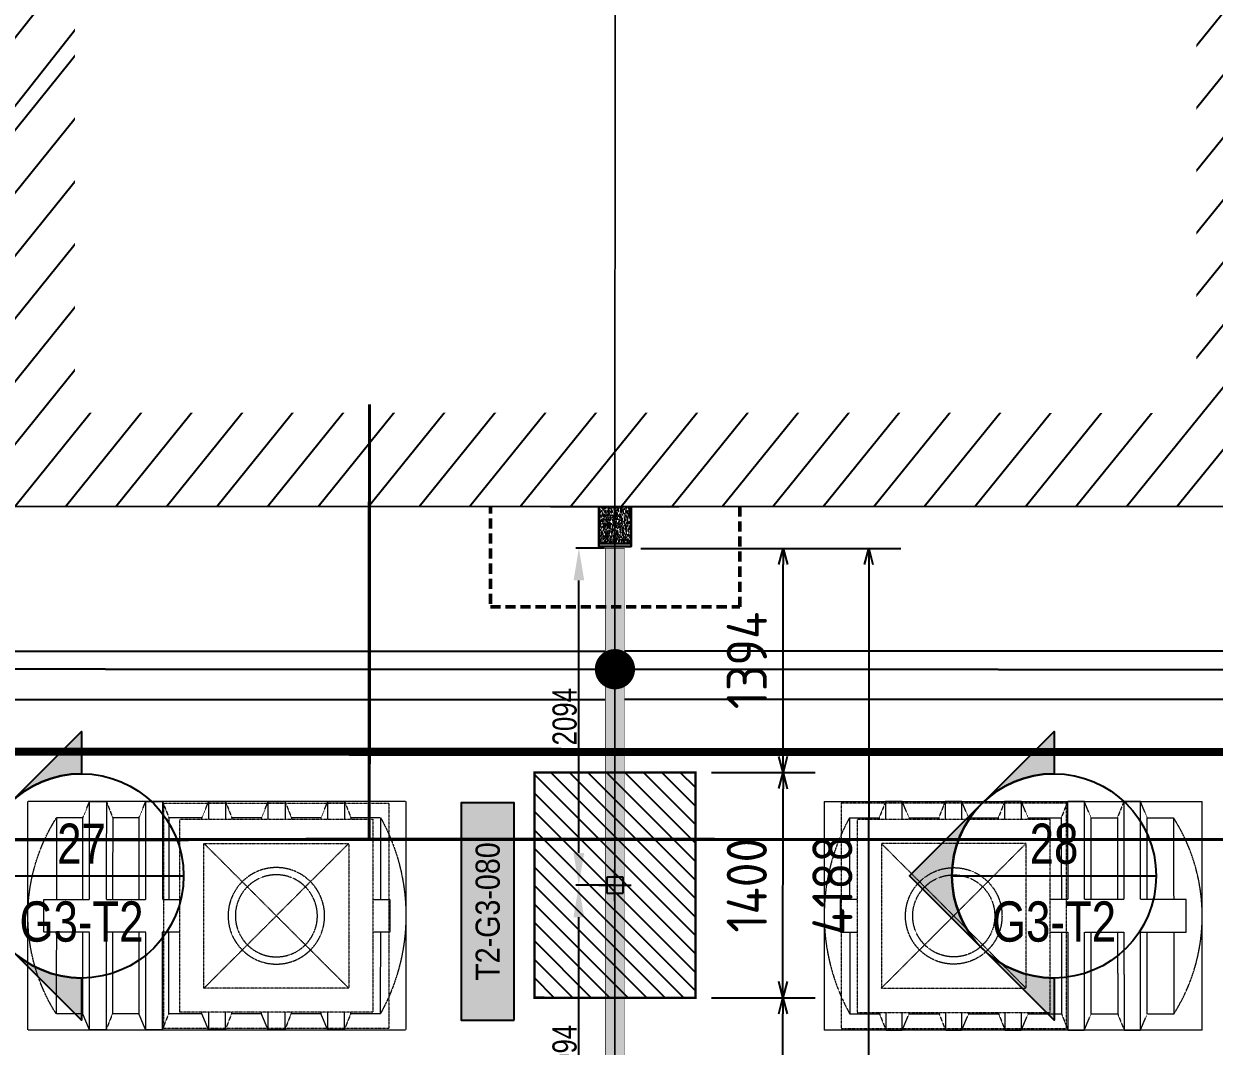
# Model space of a CAD drawing. Header units: centimetres. Extents: x -6122352 to 7132207, y -1694241 to 1947892.
# Drawn here: x 58848 to 66248, y -107290 to -100933 of the extents above; entities that cross this region are included whole.
import ezdxf
from ezdxf.enums import TextEntityAlignment as Align
from ezdxf.xclip import XClip

# ---------------------------------------------------------------- set-up
doc = ezdxf.new("R2010")
doc.units = ezdxf.units.CM
doc.header["$MEASUREMENT"] = 0
doc.header["$XCLIPFRAME"] = 2
doc.header["$PDMODE"] = 66
doc.header["$PDSIZE"] = 100
for name, pattern in [('DASHED2', [0.375, 0.25, -0.125]), ('HIDDEN', [0.375, 0.25, -0.125]), ('XR-AR-END-SETTING OUT PLAN$0$23261-XR-AR-SI-GF$0$HIDDEN', [0.375, 0.25, -0.125])]:
    doc.linetypes.add(name, pattern=pattern)
for name, color, linetype in [('00-MI-DIM', 7, 'Continuous'), ('23585-XR-AR-BOUNDARY WALLS AND SETBACKS$0$setback', 7, 'XR-AR-END-SETTING OUT PLAN$0$23261-XR-AR-SI-GF$0$HIDDEN'), ('@MI-FOOTINGS', 7, 'Continuous'), ('@MI-REF LAYER', 7, 'Continuous'), ('@MI-TYPE-02', 6, 'Continuous'), ('B_TH_4', 7, 'Continuous'), ('PANEL-TAGS', 7, 'Continuous'), ('VD-WS-WATER TANK', 7, 'Continuous'), ('XR-AR-MID-SETTING OUT FOR MASTER$0$23585-XR-AR-MID-GROUND FLOOR$0$A-Flor-Strs', 1, 'Continuous'), ('XR-AR-MID-SETTING OUT FOR MASTER$0$23585-XR-AR-MID-GROUND FLOOR$0$GS-HATCH-FLOOR TILE', 251, 'Continuous')]:
    doc.layers.add(name, color=color, linetype=linetype)
for name, color, linetype, lineweight in [('23585-XR-AR-DAMAC PLOT LIMITS$0$1-Mid units', 41, 'Continuous', 5), ('@ Foundations', 4, 'DASHED2', 50), ('A-ANNO-TEXT', 3, 'Continuous', 25), ('XR-AR-MID-SETTING OUT FOR MASTER$0$23585-XR-AR-MID-GROUND FLOOR$0$$A-GLAZ-WNDO', 232, 'Continuous', 9), ('XR-AR-MID-SETTING OUT FOR MASTER$0$23585-XR-AR-MID-GROUND FLOOR$0$A-GLAZ-SILL', 8, 'Continuous', 5), ('XR-AR-MID-SETTING OUT FOR MASTER$0$23585-XR-AR-MID-GROUND FLOOR$0$A-GLAZ-WNDO', 232, 'Continuous', 9), ('XR-AR-MID-SETTING OUT FOR MASTER$0$23585-XR-AR-MID-GROUND FLOOR$0$A-WALL', 7, 'Continuous', 30), ('XR-AR-MID-SETTING OUT FOR MASTER$0$23585-XR-AR-MID-GROUND FLOOR$0$S-COLS', 51, 'Continuous', 40)]:
    doc.layers.add(name, color=color, linetype=linetype, lineweight=lineweight)
doc.styles.add('Arial Narrow', font='ARIALN.TTF', dxfattribs={"width": 0.95, "height": 500})
doc.styles.add('JWC 1.50MM', font='GOTHIC.TTF', dxfattribs={"width": 0.8, "height": 1.5})
doc.styles.add('PANELTAG_STYLE', font='arial.ttf')
doc.styles.add('Schueco-BEMSTIL', font='isocpeur.ttf', dxfattribs={"width": 0.9})
doc.dimstyles.new('JWC - 1.5', dxfattribs={"dimtxt": 1.5, "dimasz": 2, "dimexe": 0.18, "dimexo": 0.06, "dimgap": 0.09, "dimtad": 1, "dimtoh": 1, "dimdec": 0, "dimzin": 0, "dimdsep": 46, "dimtxsty": 'JWC 1.50MM', "dimcen": 0.09, "dimclrd": 1, "dimclre": 1, "dimclrt": 2, "dimadec": 0, "dimazin": 0, "dimtfac": 1, "dimtdec": 0, "dimtofl": 0, "dimtmove": 0, "dimatfit": 3, "dimfxl": 30, "dimtolj": 1, "dimtzin": 0, "dimarcsym": 0})
doc.dimstyles.new('MI- JWC-TXT-2.5 MM', dxfattribs={"dimscale": 1.5, "dimtxt": 2.5, "dimasz": 1, "dimexe": 2, "dimexo": 1, "dimgap": 1, "dimtad": 1, "dimdec": 0, "dimdsep": 46, "dimtxsty": 'Schueco-BEMSTIL', "dimblk": 'OPEN30', "dimcen": 0, "dimdle": 2, "dimclrd": 140, "dimclre": 8, "dimclrt": 40, "dimadec": 0, "dimazin": 2, "dimtfac": 1, "dimtdec": 0, "dimtix": 1, "dimtmove": 2, "dimatfit": 3, "dimldrblk": 'OPEN', "dimfxl": 2, "dimlwd": -1, "dimlwe": -1, "dimarcsym": 0})

# ---------------------------------------------------------------- blocks, each defined once
blk = doc.blocks.new('23585-XR-AR-BOUNDARY WALLS AND SETBACKS')
at = {"layer": '23585-XR-AR-BOUNDARY WALLS AND SETBACKS$0$setback', "ltscale": 40, "const_width": 0.05}
blk.add_lwpolyline([(496528.0138683853, 2768889.53020306), (496513.6369208413, 2768902.703844581), (496509.4820434907, 2768898.169344686), (496505.4284242032, 2768893.745523636), (496501.3750262877, 2768889.321925911), (496497.3216491075, 2768884.898150815), (496493.2682491078, 2768880.474350816), (496489.1135448206, 2768875.940027513), (496503.490752075, 2768862.766296911), (496507.6456059507, 2768867.300802918), (496511.6990474208, 2768871.724448176), (496515.7524017806, 2768876.148198367), (496519.8058017804, 2768880.571998366), (496521.9338264712, 2768882.894425312), (496523.8591744935, 2768884.995768585), (496528.0138683853, 2768889.53020306)], dxfattribs=at)
blk = doc.blocks.new('A$C9d9485f6')
at = {"layer": 'A-ANNO-TEXT', "rotation": 312.4881850805905}
blk.add_blockref('23585-XR-AR-BOUNDARY WALLS AND SETBACKS', (-2377088.534775567, -1504219.252137818), dxfattribs=at)
blk = doc.blocks.new('23585-XR-AR-DAMAC PLOT LIMITS')
at = {"layer": '23585-XR-AR-DAMAC PLOT LIMITS$0$1-Mid units', "color": 251, "true_color": 0x636466}
for points in [[(496513.9108999996, 2768869.697699999), (496496.2156999996, 2768885.911499999), (496500.2691000002, 2768890.3353), (496517.9643000001, 2768874.1215)], [(496509.8574999999, 2768865.2741), (496492.1623, 2768881.4877), (496496.2156999996, 2768885.911499999), (496513.9108999996, 2768869.697699999)]]:
    blk.add_lwpolyline(points, close=True, dxfattribs=at)
blk = doc.blocks.new('A$Cf093b529')
at = {"layer": 'A-ANNO-TEXT'}
blk.add_blockref('23585-XR-AR-DAMAC PLOT LIMITS', (-495391.9901121984, -2768603.441896566), dxfattribs=at)
blk = doc.blocks.new('XR-AR-MID-SETTING OUT FOR MASTER$0$23585-XR-AR-MID-GROUND FLOOR$0$945-4P-1-101-GROUND FLOOR PLAN$0$XR-MIDDLE-GROUND FLOOR PLAN$0$A$C446944C1')
at = {"layer": 'XR-AR-MID-SETTING OUT FOR MASTER$0$23585-XR-AR-MID-GROUND FLOOR$0$A-GLAZ-SILL', "color": 252}
blk.add_line((-2.733431756496429e-07, -4.737777635455132e-05), (5.199999726377428, -4.737754352390766e-05), dxfattribs=at)
for points in [[(2.208076124545187, -0.02284434624016285), (2.208076124545187, -0.1242443462833762), (2.093846930889413, -0.07354434626176953), (2.208076124545187, -0.02284434624016285)], [(2.991923328721896, -0.02284434624016285), (2.991923328721896, -0.1242443462833762), (3.106152522144839, -0.07354434579610825), (2.991923328721896, -0.02284434624016285)]]:
    blk.add_lwpolyline(points, dxfattribs=at)
at = {"layer": 'XR-AR-MID-SETTING OUT FOR MASTER$0$23585-XR-AR-MID-GROUND FLOOR$0$A-GLAZ-WNDO', "color": 252}
for p, q in [((5.199999726610258, 0.2499526219908148), (-2.735760062932968e-07, 0.2499526222236454)), ((-2.735760062932968e-07, 0.2499526222236454), (-2.733431756496429e-07, -4.737777635455132e-05)), ((0.04999972670339048, 0.0999526223167777), (0.04999972647055984, 0.2499526219908148)), ((1.284999726805836, 0.2499526222236454), (1.284999726805836, 0.09995262185111642)), ((1.334999726619571, 0.09995262208394706), (1.334999726619571, 0.2499526222236454)), ((3.864999726880342, 0.0999526223167777), (3.864999726880342, 0.2499526224564761)), ((3.914999726694077, 0.2499526222236454), (3.914999726694077, 0.09995262185111642)), ((5.149999726563692, 0.09995262254960835), (5.149999726796523, 0.2499526222236454)), ((5.199999726610258, 0.2499526219908148), (5.199999726377428, -4.737754352390766e-05)), ((-2.733431756496429e-07, 0.09995262208394706), (2.599999726517126, 0.09995262185111642)), ((5.199999726610258, 0.0999526223167777), (2.599999726517126, 0.09995262185111642))]:
    blk.add_line(p, q, dxfattribs=at)
for points in [[(1.284999726805836, 0.1999526221770793), (0.04999972647055984, 0.1999526226427406)], [(3.914999726694077, 0.1999526221770793), (5.149999726796523, 0.1999526219442487)]]:
    blk.add_lwpolyline(points, dxfattribs=at)
for points in [[(1.224999726749957, 0.03995262226089835), (1.304999726824462, 0.03995262226089835), (1.304999726824462, 0.08995262207463384), (1.224999726517126, 0.08995262230746448)], [(2.51999972644262, 0.03995262226089835), (1.304999726824462, 0.03995262226089835), (1.304999726824462, 0.08995262207463384), (2.519999726675451, 0.08995262207463384)], [(2.599999726517126, 0.03995262226089835), (2.51999972644262, 0.03995262226089835), (2.519999726675451, 0.08995262207463384), (2.599999726517126, 0.08995262254029512)], [(2.599999726517126, 0.03995262226089835), (2.679999726591632, 0.03995262202806771), (2.679999726591632, 0.08995262254029512), (2.599999726517126, 0.08995262254029512)], [(2.679999726591632, 0.03995262202806771), (3.89499972644262, 0.039952622493729), (3.894999726675451, 0.08995262207463384), (2.679999726591632, 0.08995262254029512)], [(3.974999726749957, 0.039952622493729), (3.89499972644262, 0.039952622493729), (3.894999726675451, 0.08995262207463384), (3.974999726749957, 0.08995262230746448)]]:
    blk.add_lwpolyline(points, close=True, dxfattribs=at)
blk = doc.blocks.new('XR-AR-MID-SETTING OUT FOR MASTER$0$23585-XR-AR-MID-GROUND FLOOR$0$A$C08698786')
at = {"layer": 'XR-AR-MID-SETTING OUT FOR MASTER$0$23585-XR-AR-MID-GROUND FLOOR$0$S-COLS', "color": 252, "lineweight": 30}
blk.add_lwpolyline([(5900, 19472.65428233147), (5899.999999761581, 18772.65428209305), (6100, 18772.65428209305), (6099.999999761581, 19472.65428209305)], close=True, dxfattribs=at)
blk = doc.blocks.new('XR-AR-MID-SETTING OUT FOR MASTER')
h = blk.add_hatch()
h.set_pattern_fill('AR-CONC', color=8, scale=0.2, angle=90)
h.set_pattern_definition([(140, (-1262400.083953284, -115249.5658790822), (3.187817107780619, 36.4369337992008), [3.81, -41.91]), (85.00000000000001, (-1262400.083953284, -115249.5658790822), (-38.21136904780703, -7.048684284993866), [3.048, -33.528116834]), (190.4514447, (-1262399.818302584, -115246.5294776823), (-35.02355038243902, 29.38824941807066), [3.23800176, -35.61804892]), (136.1842, (-1262410.243953284, -115249.5658790822), (8.408465586545434, 54.21580817842599), [5.714999999999996, -62.86499999999997]), (186.63555761, (-1262409.543253284, -115245.0478990822), (-49.48522491954431, 47.48082681030061), [4.857004628, -53.427121632]), (81.18415117, (-1262410.243953284, -115249.5658790822), (-49.48522491710654, 47.48082681299541), [4.571993414, -50.291946384]), (111, (-1262407.703953284, -115244.4858790822), (20.45303963741753, 30.3228782538265), [3.81, -41.91]), (56.00000000000004, (-1262407.703953284, -115244.4858790822), (-36.83759322446385, 12.36040566952942), [3.048, -33.528]), (161.451445, (-1262405.999533304, -115241.9589725622), (-16.38455377718105, 42.68328385574323), [3.23800176, -35.61798752]), (127.5, (-1262400.083953284, -115249.5658790822), (-16.91100777463062, 0.6177206501183644), [0, -33.1216, 0, -34.036, 0, -33.655]), (97.49999999999996, (-1262400.083953284, -115249.5658790822), (-20.0361149636239, 13.36393250206115), [0, -19.4056, 0, -32.3596, 0, -12.827]), (57.49999999999999, (-1262400.083953284, -115260.8942790822), (1.14574879853469, 27.11811903337428), [0, -12.69999999999999, 0, -39.62399999999997, 0, -52.57799999999997]), (47.5, (-1262400.083953284, -115265.9742790822), (-5.085298206666605, 29.62583627720361), [0, -16.51, 0, -26.3144, 0, -37.338])])
h.paths.add_polyline_path([(5999.999541923382, 19702.65428161621), (5900.000002175548, 19702.65428161621), (5900.000002175548, 19472.75295772805), (5999.999541923382, 19472.75295772805)])
h.paths.add_polyline_path([(6100.000002175548, 19702.65428161621), (5999.999541923382, 19702.65428161621), (5999.999541923382, 19472.75295772805), (6100.000002175548, 19472.75295772805)])
for points in [[(6100.000002175548, 19702.65428161621), (6100.000002175548, 19722.65428161621), (5900.000002175548, 19722.65428161621), (5900.000002175548, 19702.65428161621)], [(5900.000002175548, 19472.65428161621), (5900.000002175548, 19702.65428161621), (6100.000002175548, 19702.65428161621), (6100.000002175548, 19472.75295772808)]]:
    blk.add_lwpolyline(points)
at = {"layer": 'XR-AR-MID-SETTING OUT FOR MASTER$0$23585-XR-AR-MID-GROUND FLOOR$0$A-Flor-Strs', "color": 8}
for p, q in [((60.05534254956096, 20672.92354680672), (5940.045863168596, 20672.65234583314)), ((60.04151019822535, 20372.92400187173), (5940.031380742199, 20372.65280095958))]:
    blk.add_line(p, q, dxfattribs=at)
at = {"layer": 'XR-AR-MID-SETTING OUT FOR MASTER$0$23585-XR-AR-MID-GROUND FLOOR$0$A-WALL', "color": 8}
for points in [[(5899.999999791384, 19472.65428161621), (6099.999999731779, 19472.65428209305), (6100.001724034548, 5500.167464256287), (5900.001724511385, 5500.167624473572), (5900.00086197257, 14852.65960931778), (5500.076263397932, 14852.66031265259), (5500.0762629807, 14952.66031169891), (5900.000431150198, 14952.65961027145)], [(5600.000443965197, 19472.65428209305), (5899.999999791384, 19472.65428161621), (5899.999999850988, 19222.65428209305), (5600.000443309546, 19222.70159482956)]]:
    blk.add_lwpolyline(points, close=True, dxfattribs=at)
at = {"layer": 'XR-AR-MID-SETTING OUT FOR MASTER$0$23585-XR-AR-MID-GROUND FLOOR$0$$A-GLAZ-WNDO', "color": 8, "xscale": -1000, "yscale": 1000, "zscale": 1000}
blk.add_blockref('XR-AR-MID-SETTING OUT FOR MASTER$0$23585-XR-AR-MID-GROUND FLOOR$0$945-4P-1-101-GROUND FLOOR PLAN$0$XR-MIDDLE-GROUND FLOOR PLAN$0$A$C446944C1', (5600.000170022249, 19222.70166015625), dxfattribs=at)
at = {"layer": 'XR-AR-MID-SETTING OUT FOR MASTER$0$23585-XR-AR-MID-GROUND FLOOR$0$GS-HATCH-FLOOR TILE', "color": 8}
blk.add_blockref('XR-AR-MID-SETTING OUT FOR MASTER$0$23585-XR-AR-MID-GROUND FLOOR$0$A$C08698786', (-1.490116119384766e-07, 0), dxfattribs=at)
blk = doc.blocks.new('MID UNIT')
at = {"xscale": 0.001, "yscale": 0.001, "zscale": 0.001}
blk.add_blockref('XR-AR-MID-SETTING OUT FOR MASTER', (0, 0), dxfattribs=at)
blk = doc.blocks.new('TH_4')
at = {"xscale": -1}
blk.add_blockref('MID UNIT', (495826.3053798475, 2769130.514097063), dxfattribs=at)
blk.add_blockref('MID UNIT', (495814.3053798428, 2769130.514097063))
blk = doc.blocks.new('A$C780da55d')
at = {"layer": 'B_TH_4', "xscale": 1.000039159572381, "yscale": 1.000039159572381, "zscale": 1.000039159572381}
blk.add_blockref('TH_4', (-495814.0704651335, -2769239.302089663), dxfattribs=at)
blk = doc.blocks.new('23585-XR-AR-MALDIVE-2$0$TH_4')
blk.add_blockref('A$C780da55d', (495794.655359471, 2769130.864096801))
at = {"layer": '@ Foundations', "linetype": 'DASHED2', "ltscale": 0.25}
blk.add_lwpolyline([(495819.5304024774, 2769148.562415211), (495821.0804024774, 2769148.562415211), (495821.0804024774, 2769150.612415211), (495819.5304024774, 2769150.612415211)], close=True, dxfattribs=at)
blk = doc.blocks.new('WT')
at = {"layer": 'VD-WS-WATER TANK', "color": 8, "linetype": 'HIDDEN', "lineweight": 5}
for p, q in [((-1544.628465470625, 709.6584162400104), (-1544.628465470625, -710.3415837597568)), ((-1544.628465470625, 709.6584162400104), (805.3742911103182, 709.6584162400104)), ((805.3742911103182, -710.3415837599896), (805.3742911103182, 709.6584162400104)), ((-1205.197479922557, 610), (-1368.584841941483, 609.6917219583411)), ((-1367.616602353984, 100.7170481621288), (-1368.584841941483, 609.6917219583411)), ((-853.8209368987009, 609.9999999995343), (-1019.529137560632, 609.6873430171981)), ((-462.4613206691574, 609.9999999997672), (-670.4740313610528, 609.9999999997672)), ((-92.2536644951906, 609.9999999997672), (-279.1144151315093, 609.9999999997672)), ((277.9539916787762, 609.9999999997672), (91.09390626149252, 609.6474338008557)), ((645.8408009468112, 609.9999999997672), (461.3015541732311, 609.6518127417658)), ((646.8096269820817, 100.7170481618959), (645.8408009468112, 609.9999999997672)), ((-1366.263995035551, -610.3082780416589), (-1367.232107905904, -101.4002156818751)), ((648.161647852743, -610.0000000002328), (647.1941214301623, -101.4002156816423)), ((-1202.876633016858, -610.0000000002328), (-1366.263995035551, -610.3082780416589)), ((-853.8209368984681, -610.0000000002328), (-1017.208298916928, -610.3082780416589)), ((-462.4613206691574, -610), (-668.1531844553538, -610)), ((-92.2536644951906, -610.0000000002328), (-276.7935682260431, -610.0000000002328)), ((277.9539916787762, -610.0000000002328), (93.4147449049633, -610.3481872582342)), ((648.161647852743, -610.0000000002328), (463.6224010786973, -610.3481872582342)), ((805.3742911103182, -710.3415837599896), (-1544.628465470625, -710.3415837597568))]:
    blk.add_line(p, q, dxfattribs=at)
at = {"layer": 'VD-WS-WATER TANK', "color": 8, "linetype": 'HIDDEN', "lineweight": 5, "ltscale": 0.2}
for p, q in [((-450.0018297319766, 450.0018297312781, 1.058825682041061), (449.9999999995343, -449.9999999997672, -1)), ((449.9999999995343, 449.9999999993015), (-450.0000000004657, -450.0000000002328, 1.000000000007276))]:
    blk.add_line(p, q, dxfattribs=at)
at = {"layer": 'VD-WS-WATER TANK', "color": 8, "linetype": 'HIDDEN', "lineweight": 5}
for points in [[(-1057.987290713005, 100.7170481625944), (-1058.984124873765, 709.6584162407089), (-1161.101388717303, 709.6584162407089), (-1202.876633016625, 610.0000000006985), (-1202.876633016858, 100.7170481625944)], [(-1161.101388717303, 709.6584162407089), (-1161.10138871707, 100.7170481625944)], [(-1018.560901444405, 100.7170481623616), (-1019.529727479443, 610.0000000004657), (-1058.984124873765, 709.6584162407089)], [(-708.9315945943817, 100.7170481623616), (-709.928428754909, 709.6584162404761), (-812.04569259868, 709.6584162404761), (-853.8209368987009, 610.0000000002328), (-853.8209368982352, 100.7170481628273)], [(-812.04569259868, 709.6584162404761), (-812.04569259868, 100.7170481623616)], [(-669.5052053260151, 100.7170481623616), (-670.4740313610528, 610.0000000002328), (-709.928428754909, 709.6584162404761)], [(-318.3893022132106, 599.9999999993015), (-318.5688125255983, 709.6584162404761), (-420.6860763693694, 709.6584162404761), (-462.4613206691574, 610.0000000004657), (-462.4613206691574, 599.9999999997672)], [(-420.6860763693694, 709.6584162404761), (-420.6860763693694, 599.9999999997672)], [(-279.0953917962033, 599.9999999997672), (-279.1144151315093, 610.0000000004657), (-318.5688125255983, 709.6584162404761)], [(51.81901098834351, 599.9999999995343), (51.63884364836849, 709.6584162402432), (-50.47842019540258, 709.6584162407089), (-92.25366449495777, 610), (-92.2536644951906, 600)], [(-50.47842019540258, 709.6584162407089), (-50.47842019563541, 599.9999999997672)], [(91.11226437753066, 599.9999999995343), (91.09324104245752, 610.0000000002328), (51.63884364836849, 709.6584162402432)], [(422.026010134723, 599.9999999997672), (421.8464998223353, 709.6584162404761), (319.7292359783314, 709.6584162407089), (277.9539916787762, 610.0000000002328), (277.9539916787762, 599.9999999995343)], [(319.7292359783314, 709.6584162407089), (319.7292359785642, 600.0000000002328)], [(461.3199205512647, 600), (461.3008972161915, 610), (421.8464998223353, 709.6584162404761)], [(-1161.10138871707, 100.7170481625944), (-1444.626510607777, 100.7170481625944), (-1444.626510607777, -101.4002156811766), (-1161.10138871707, -101.4002156814095)], [(-812.04569259868, 100.7170481623616), (-1057.987290713005, 100.7170481625944)], [(-600.0000000002328, 100.7170481623616), (-708.9315945943817, 100.7170481623616)], [(599.9999999997672, -101.4002156811766), (705.3734893924557, -101.4002156811766), (705.3734893924557, 100.7170481625944), (599.9999999997672, 100.7170481625944)], [(-1202.876633016858, -101.4002156814095), (-1202.876633016858, -609.9999999995343), (-1161.101388717303, -710.3415837595239), (-1056.663277968066, -710.3415837592911), (-1017.208880573744, -610), (-1018.176406996092, -101.4002156811766)], [(-1161.10138871707, -101.4002156814095), (-1161.101388717303, -710.3415837595239)], [(-1056.663277968066, -710.3415837592911), (-1057.659002496395, -101.4002156809438)], [(-1057.659002496395, -101.4002156809438), (-812.0456925984472, -101.4002156811766)], [(-853.8209368984681, -101.4002156809438), (-853.8209368984681, -609.9999999995343), (-812.04569259868, -710.3415837595239), (-707.6075818496756, -710.3415837595239), (-668.1531844551209, -610), (-669.1207108779345, -101.4002156809438)], [(-812.0456925984472, -101.4002156811766), (-812.04569259868, -710.3415837595239)], [(-707.6075818496756, -710.3415837595239), (-708.6033063777722, -101.4002156809438)], [(-708.6033063777722, -101.4002156809438), (-600.0000000006985, -101.4002156814095)], [(-462.4613206689246, -600.0000000002328), (-462.4613206689246, -609.9999999997672), (-420.6860763693694, -710.3415837595239), (-316.2479656198993, -710.3415837590583), (-276.7935682255775, -609.9999999997672), (-276.8125915611163, -600.0000000002328)], [(-420.6860763693694, -600.0000000004657), (-420.6860763693694, -710.3415837595239)], [(-316.2479656198993, -710.3415837590583), (-316.428393206792, -600)], [(-92.25366449495777, -600.0000000004657), (-92.25366449495777, -609.9999999997672), (-50.47842019516975, -710.3415837592911), (53.95969055383466, -710.3415837592911), (93.41408794769086, -609.9999999997672), (93.39506461261772, -600.0000000004657)], [(-50.47842019540258, -600.0000000002328), (-50.47842019516975, -710.3415837592911)], [(53.95969055383466, -710.3415837592911), (53.7786999901291, -600.0000000004657)], [(277.9539916787762, -600.0000000004657), (277.9539916787762, -610), (319.7292359785642, -710.3415837592911), (424.1673467275687, -710.3415837592911), (463.6217441216577, -609.9999999997672), (463.6027207863517, -600.0000000002328)], [(319.7292359783314, -600.0000000004657), (319.7292359785642, -710.3415837592911)], [(424.1673467275687, -710.3415837592911), (423.9869191413745, -600.0000000002328)]]:
    blk.add_lwpolyline(points, dxfattribs=at)
at = {"layer": 'VD-WS-WATER TANK', "color": 8, "linetype": 'HIDDEN', "lineweight": 5, "ltscale": 0.2}
for points in [[(-699.9999999995343, -699.9999999995343), (700.0000000002328, -700), (699.9999999997672, 700), (-700, 700.0000000002328)], [(-600.0000000004657, -600.0000000004657), (599.9999999995343, -600.0000000011642), (599.9999999995343, 599.9999999995343), (-600.0000000002328, 599.9999999990687)], [(-450.0000000002328, -450.0000000002328), (449.9999999997672, -450.0000000004657), (449.9999999995343, 449.9999999993015), (-450.0000000004657, 450)]]:
    blk.add_lwpolyline(points, close=True, dxfattribs=at)
at = {"layer": 'VD-WS-WATER TANK', "color": 8, "linetype": 'HIDDEN', "lineweight": 5}
for radius in [299.9999999999999, 254.9999999999999]:
    blk.add_circle((0, 2.328306436538696e-10), radius, dxfattribs=at)
for centre, radius, start, end in [((-406.0936178530101, 1.520493773277849), 1138.534847617149, 147.7123555648303, 212.5056355353665), ((-448.5880362042226, -2.084176184376702), 1253.962327314667, 331.0008973028165, 29.21709379940886)]:
    blk.add_arc(centre, radius, start, end, dxfattribs=at)
blk = doc.blocks.new('A$C3d5adbb0')
at = {"layer": 'VD-WS-WATER TANK', "ltscale": 100}
for p, xscale, yscale, zscale, rotation in [((25.04768730700016, 22.02350490959361), 0.0009999999999999996, 0.0009999999999999996, 0.0009999999999999996, 1.09358278865016e-09), ((29.2588564818725, 22.02316652052104), -0.001000000000000001, 0.001000000000000001, 0.001000000000000001, 359.9999999996588)]:
    blk.add_blockref('WT', p, dxfattribs=dict(at, xscale=xscale, yscale=yscale, zscale=zscale, rotation=rotation))
blk = doc.blocks.new('_Dot')
at = {"color": 0, "linetype": 'ByBlock', "lineweight": -2}
blk.add_line((-0.5, 0), (-1, 0), dxfattribs=at)
at = {"color": 0, "linetype": 'ByBlock', "const_width": 0.5}
blk.add_lwpolyline([(-0.25, 0, 1), (0.25, 0, 1)], format="xyb", close=True, dxfattribs=at)
blk = doc.blocks.new('_Open30')
at = {"color": 0, "linetype": 'ByBlock', "lineweight": -2}
for p, q in [((-1, 0.26794919), (0, 0)), ((0, 0), (-1, -0.26794919)), ((0, 0), (-1, 0))]:
    blk.add_line(p, q, dxfattribs=at)
blk = doc.blocks.new('*D1510')
at = {"layer": '@MI-TYPE-02', "color": 8, "transparency": 16777216}
for p, q in [((366376.7923264691, -160630.9178897087), (367994.1027544087, -160631.2055259502)), ((366376.9113057138, -164819.2087502581), (367993.3578731685, -164819.4962328633))]:
    blk.add_line(p, q, dxfattribs=at)
at = {"layer": '@MI-TYPE-02', "color": 140, "transparency": 16777216}
blk.add_line((367794.0849727215, -160731.1699546683), (367793.3756611817, -164719.4606647444), dxfattribs=at)
at = {"layer": 'Defpoints', "color": 0, "transparency": 16777216}
for p in [(366276.7923280507, -160630.9001048585), (366276.9113072953, -164819.1909654078), (367793.3578763315, -164819.4606631629)]:
    blk.add_point(p, dxfattribs=at)
at = {"layer": '@MI-TYPE-02', "color": 140, "transparency": 16777216, "xscale": 100, "yscale": 100, "zscale": 100}
for p, rotation in [((367794.1027575717, -160631.1699562498), 89.9898100313855), ((367793.3578763315, -164819.4606631629), 269.9898100313856)]:
    blk.add_blockref('_Open30', p, dxfattribs=dict(at, rotation=rotation))
at = {"layer": '@MI-TYPE-02', "color": 40, "transparency": 16777216, "insert": (367568.73032051, -162725.2752937934), "char_height": 250, "attachment_point": 5, "rotation": 89.98981003138552, "style": 'Schueco-BEMSTIL'}
blk.add_mtext('4188', dxfattribs=at)
blk = doc.blocks.new('_Open')
at = {"color": 0, "linetype": 'ByBlock', "lineweight": -2}
for p, q in [((-1, 0.1666666666666667), (0, 0)), ((-1, -0.1666666666666667), (0, 0)), ((0, 0), (-1, 0))]:
    blk.add_line(p, q, dxfattribs=at)
blk = doc.blocks.new('T2-SINGLE FOOTING')
at = {"layer": '@MI-FOOTINGS', "transparency": 33554679}
h = blk.add_hatch(dxfattribs=at)
h.set_pattern_fill('ANSI31', color=8, scale=650)
h.set_pattern_definition([(45, (0, 0), (-57.45242597140699, 57.45242597140699), [])])
h.paths.add_polyline_path([(-700, 500), (700, 500), (700, -500), (-700, -500)])
at = {"layer": '@MI-FOOTINGS', "color": 62, "const_width": 15}
blk.add_lwpolyline([(-700, 500), (700, 500), (700, -500), (-700, -500)], close=True, dxfattribs=at)
at = {"layer": '@MI-FOOTINGS', "color": 30}
blk.add_point((0, 0), dxfattribs=at)
blk = doc.blocks.new('*D1520')
at = {"color": 1, "lineweight": -2, "transparency": 16777216}
for p, q in [((366210.8518177678, -162725.0444680422), (365974.0847232226, -162725.0023593684)), ((365991.7478501204, -164619.1615881709), (365992.0491532375, -162925.0055574784)), ((366150.9113073901, -164819.1898983168), (365973.7122807047, -164819.1583837349))]:
    blk.add_line(p, q, dxfattribs=at)
at = {"color": 1, "transparency": 16777216}
for points in [[(365958.7158204314, -162924.999629195), (366025.3824860437, -162925.0114857618), (365992.0847229379, -162725.0055606414)], [(365958.4145173143, -164619.1556598875), (366025.0811829266, -164619.1675164543), (365991.71228042, -164819.1615850079)]]:
    blk.add_solid(points, dxfattribs=at)
at = {"layer": 'Defpoints', "color": 0, "transparency": 16777216}
for p in [(365992.0847229379, -162725.0055606414), (366216.8518176729, -162725.0455351332), (366156.9113072953, -164819.1909654078)]:
    blk.add_point(p, dxfattribs=at)
at = {"color": 2, "transparency": 16777216, "insert": (365904.1255594913, -163772.0679625381), "char_height": 150, "attachment_point": 5, "rotation": 89.98981003138552, "style": 'JWC 1.50MM'}
blk.add_mtext('\\A1;2094', dxfattribs=at)
blk = doc.blocks.new('*D1522')
at = {"color": 1, "lineweight": -2, "transparency": 16777216}
for p, q in [((366152.6384284185, -160630.8993922455), (365974.4571618796, -160630.8677029737)), ((365992.1202925777, -162525.0055638044), (365992.4215918945, -160830.8709010837)), ((366210.8518177678, -162725.0444680422), (365974.0847231619, -162725.0023593684))]:
    blk.add_line(p, q, dxfattribs=at)
at = {"color": 1, "transparency": 16777216}
for points in [[(365959.0882590884, -160830.8649728003), (366025.7549247007, -160830.8768293671), (365992.4571615949, -160630.8709042467)], [(365958.7869597715, -162524.999635521), (366025.4536253838, -162525.0114920878), (365992.0847228772, -162725.0055606414)]]:
    blk.add_solid(points, dxfattribs=at)
at = {"layer": 'Defpoints', "color": 0, "transparency": 16777216}
for p in [(365992.4571615949, -160630.8709042467), (366158.6384283236, -160630.9004593365), (366216.8518176729, -162725.0455351332)]:
    blk.add_point(p, dxfattribs=at)
at = {"color": 2, "transparency": 16777216, "insert": (365904.4980000485, -161677.9226221575), "char_height": 150, "attachment_point": 5, "rotation": 89.98981003138552, "style": 'JWC 1.50MM'}
blk.add_mtext('\\A1;2094', dxfattribs=at)
blk = doc.blocks.new('*D1526')
at = {"color": 8, "transparency": 16777216}
for p, q in [((366816.7273142528, -163425.1522331494), (367461.3380074372, -163425.2668761974)), ((366376.9113057138, -164819.2087502581), (367461.0900626664, -164819.401569829))]:
    blk.add_line(p, q, dxfattribs=at)
at = {"color": 140, "transparency": 16777216}
blk.add_line((367261.1078506796, -164719.3660017101), (367261.32022575, -163525.2313049155), dxfattribs=at)
at = {"layer": 'Defpoints', "color": 0, "transparency": 16777216}
for p in [(366716.7273158343, -163425.1344482992), (367261.3380106002, -163425.231306497), (366276.9113072953, -164819.1909654078)]:
    blk.add_point(p, dxfattribs=at)
at = {"color": 140, "transparency": 16777216, "xscale": 100, "yscale": 100, "zscale": 100}
for p, rotation in [((367261.3380106002, -163425.231306497), 89.98981003138552), ((367261.0900658294, -164819.3660001286), 269.9898100313856)]:
    blk.add_blockref('_Open30', p, dxfattribs=dict(at, rotation=rotation))
at = {"color": 40, "transparency": 16777216, "insert": (367036.2140417732, -164122.2586373998), "char_height": 250, "attachment_point": 5, "rotation": 89.98981003138552, "style": 'Schueco-BEMSTIL'}
blk.add_mtext('1394', dxfattribs=at)
blk = doc.blocks.new('*D1527')
at = {"color": 8, "transparency": 16777216}
for p, q in [((366816.9763021151, -162025.1522552904), (367461.5869952996, -162025.2668983385)), ((366816.7273142528, -163425.1522331494), (367461.3380073967, -163425.2668761974))]:
    blk.add_line(p, q, dxfattribs=at)
at = {"color": 140, "transparency": 16777216}
blk.add_line((367261.3557954099, -163325.2313080785), (367261.5692136124, -162125.2313270565), dxfattribs=at)
at = {"layer": 'Defpoints', "color": 0, "transparency": 16777216}
for p in [(366716.9763036966, -162025.1344704402), (367261.5869984626, -162025.231328638), (366716.7273158343, -163425.1344482992)]:
    blk.add_point(p, dxfattribs=at)
at = {"color": 140, "transparency": 16777216, "xscale": 100, "yscale": 100, "zscale": 100}
for p, rotation in [((367261.5869984626, -162025.231328638), 89.98981003138552), ((367261.3380105597, -163425.231306497), 269.9898100313856)]:
    blk.add_blockref('_Open30', p, dxfattribs=dict(at, rotation=rotation))
at = {"color": 40, "transparency": 16777216, "insert": (367036.4625080696, -162725.1913016545), "char_height": 250, "attachment_point": 5, "rotation": 89.98981003138552, "style": 'Schueco-BEMSTIL'}
blk.add_mtext('1400', dxfattribs=at)
blk = doc.blocks.new('*D1528')
at = {"color": 8, "transparency": 16777216}
for p, q in [((366376.7923264691, -160630.9178897087), (367461.8349438257, -160631.110862916)), ((366816.9763021151, -162025.1522552904), (367461.5869952592, -162025.2668983385))]:
    blk.add_line(p, q, dxfattribs=at)
at = {"color": 140, "transparency": 16777216}
blk.add_line((367261.6047832724, -161925.2313302195), (367261.8171621385, -160731.075291634), dxfattribs=at)
at = {"layer": 'Defpoints', "color": 0, "transparency": 16777216}
for p in [(366276.7923280507, -160630.9001048585), (367261.8349469887, -160631.0752932155), (366716.9763036966, -162025.1344704402)]:
    blk.add_point(p, dxfattribs=at)
at = {"color": 140, "transparency": 16777216, "xscale": 100, "yscale": 100, "zscale": 100}
for p, rotation in [((367261.8349469887, -160631.0752932155), 89.98981003138552), ((367261.5869984222, -162025.231328638), 269.9898100313856)]:
    blk.add_blockref('_Open30', p, dxfattribs=dict(at, rotation=rotation))
at = {"color": 40, "transparency": 16777216, "insert": (367036.7109762639, -161328.1132950138), "char_height": 250, "attachment_point": 5, "rotation": 89.98981003138552, "style": 'Schueco-BEMSTIL'}
blk.add_mtext('1394', dxfattribs=at)
blk = doc.blocks.new('*U1871')
h = blk.add_hatch(color=94)
edge = h.paths.add_edge_path()
edge.add_line((-5.853590386044781e-15, -6.350000000000011), (-3.839567134987508e-15, -8.98025612106916))
edge.add_line((-3.839567134987508e-15, -8.98025612106916), (-8.98025612106916, -1.4210854715202e-14))
edge.add_line((-8.98025612106916, -1.364422505680946e-14), (-1.243449787580175e-14, 8.980256121069147))
edge.add_line((-1.308023176029987e-14, 8.980256121069147), (-6.554262137165959e-15, 6.349999999999988))
edge.add_arc((-2.326472348102011e-15, -1.154631945610163e-14), 6.35, 90.00000000000004, 269.9999999999999)
at = {"color": 94}
blk.add_line((-6.35, -5.639932965095795e-15), (6.35, -1.127986593019159e-14), dxfattribs=at)
for points in [[(-5.853590386044781e-15, -6.350000000000011), (-3.839567134987508e-15, -8.98025612106916), (-8.98025612106916, -1.364422505680946e-14), (-1.308023176029987e-14, 8.980256121069147), (-6.554262137165959e-15, 6.349999999999988, 0.9999999999999994)], [(-4.490128060534579, 4.490128060534578, 0.4142135623730951), (-4.490128060534578, -4.49012806053458), (-8.98025612106916, -1.236372533598709e-15), (-4.490128060534585, 4.490128060534578)]]:
    blk.add_lwpolyline(points, format="xyb", close=True)
blk.add_circle((-1.409983241273949e-15, -5.639932965095795e-15), 6.35, dxfattribs=at)
at = {"style": 'Arial Narrow', "width": 0.95, "flags": 8}
blk.add_attdef('VIEWNUMBER', text='', height=2.5, dxfattribs=at).set_placement((-1.409983241273949e-15, -5.639932965095795e-15), align=Align.BOTTOM_CENTER)
blk.add_attdef('SHEETNUMBER', text='', height=2.5, dxfattribs=at).set_placement((-1.409983241273949e-15, -1.587500000000005), align=Align.TOP_CENTER)
blk = doc.blocks.new('PANELTAG')
at = {"layer": 'PANEL-TAGS', "color": 1}
blk.add_lwpolyline([(-13.49999999999989, -3.300000000000182), (13.50000000000011, -3.300000000000182), (13.50000000000011, 3.299999999999727), (-13.49999999999989, 3.299999999999727)], close=True, dxfattribs=at)
at = {"layer": 'PANEL-TAGS', "color": 40, "true_color": 0xffd700}
blk.add_solid([(-13.49999999999989, -3.300000000000182), (13.50000000000011, -3.300000000000182), (-13.49999999999989, 3.299999999999727), (13.50000000000011, 3.299999999999727)], dxfattribs=at)
at = {"layer": 'PANEL-TAGS', "color": 5, "style": 'PANELTAG_STYLE', "width": 0.85}
blk.add_attdef('TAGNO', text='', height=3, dxfattribs=at).set_placement((1.13686837721616e-13, -4.547473508864641e-13), align=Align.MIDDLE)
blk = doc.blocks.new('M3 REF WITH TABLES')
at = {"color": 10}
blk.add_lwpolyline([(34.66325089067686, 29.68410262046382), (45.18633932532975, 20.03993892343715), (49.40796777181095, 24.6489977510646), (49.18618639430497, 24.85195393767208), (65.26248423440848, 42.40361756272614), (65.48408372345148, 42.20046279439703), (69.7056917072623, 46.80954036535695), (59.18240357114701, 56.45298300962895), (34.66325089067686, 29.68410262046382)], close=True, dxfattribs=at)
at = {"color": 1, "const_width": 0.02}
blk.add_lwpolyline([(66.75008565321332, 37.35228805663064), (63.13660208688816, 37.01294111879542), (53.66660245193634, 26.67782611725852), (51.67413852160098, 28.50586645537987), (53.66660245193634, 26.67782611725852), (46.40257196943276, 18.73133829329163), (46.29431879299227, 15.04407778941095)], dxfattribs=at)
blk = doc.blocks.new('G6-PARTITION REAR HALF')
at = {"layer": '@MI-TYPE-02'}
h = blk.add_hatch(color=256, dxfattribs=at)
h.dxf.hatch_style = 1
h.paths.add_polyline_path([(5941.868288872065, 4194.613093179127), (6060.022188599163, 4194.613447657146), (6060.141167843714, 6.322587107802974), (5940.141167843714, 6.322587107832078)])
h.paths.add_polyline_path([(11939.29924806743, 4415.088525276515), (12059.29924806743, 4415.088525276515), (12060.00930107478, -2.950664235424483), (11940.00930129431, -2.95203018050874)])
h.paths.add_polyline_path([(18059.70898426813, 4192.565027894998), (17939.70899181557, 4192.607588393403), (17938.10453776177, 4.317033469873422), (18058.10453021427, 4.274472971381329)])
h.paths.add_polyline_path([(24059.86562734697, 4112.309086222194), (23939.86563489446, 4112.351646720686), (23938.2430857853, -4.133628230723843), (24058.24307823781, -4.17618872915773)])
at = {"layer": '@MI-TYPE-02', "const_width": 2.499999999999999}
blk.add_lwpolyline([(5940.022188599163, 4194.613447657146), (6060.022188599163, 4194.613447657146), (6060.141167843714, 6.322587107802974), (5940.141167843714, 6.322587107832078)], close=True, dxfattribs=at)
at = {"rotation": 89.9898100330467}
blk.add_blockref('T2-SINGLE FOOTING', (6000.08167822141, 2100.468017382489), dxfattribs=at)
at = {"color": 94}
for base, p1, p2, picture, middle in [((5775.687022143451, 4194.642648268957), (6000.08167822141, 2100.468017382489), (5941.868288872065, 4194.613093179127), '*D1522', (5687.727860596962, 3147.590930358128)), ((5775.314583486412, 2100.507991874212), (5940.141167843714, 6.322587107832078), (6000.08167822141, 2100.468017382489), '*D1520', (5687.355420039792, 1053.44558997752))]:
    dim = blk.add_linear_dim(base=base, p1=p1, p2=p2, angle=89.98981003138552, dimstyle='JWC - 1.5', dxfattribs=at)
    dim.commit()
    dim.dimension.update_dxf_attribs({"geometry": picture, "text_midpoint": middle, "insert": (-360216.7701394515, 164825.5135525157)})
for base, p1, p2, picture, middle in [((7045.064807537245, 4194.438259300106), (6500.206164245086, 2800.379082075407), (6060.022188599163, 4194.613447657146), '*D1528', (6819.940836812428, 3497.400257501838)), ((7044.816859011131, 2800.282223877613), (6499.95717638277, 1400.379104216467), (6500.206164245086, 2800.379082075407), '*D1527', (6819.692368618154, 2100.322250861122)), ((7044.567871148756, 1400.282246018673), (6060.141167843714, 6.322587107802974), (6499.95717638277, 1400.379104216467), '*D1526', (6819.443902321742, 703.254915115831))]:
    dim = blk.add_linear_dim(base=base, p1=p1, p2=p2, angle=89.98981003138552, dimstyle='MI- JWC-TXT-2.5 MM')
    dim.commit()
    dim.dimension.update_dxf_attribs({"geometry": picture, "text_midpoint": middle, "insert": (-360216.7701394515, 164825.5135525157)})
at = {"layer": '@MI-TYPE-02'}
dim = blk.add_linear_dim(base=(7576.587736879999, 6.052889352780767), p1=(6060.022188599163, 4194.613447657146), p2=(6060.141167843714, 6.322587107802974), angle=89.98981003138552, dimstyle='MI- JWC-TXT-2.5 MM', dxfattribs=at)
dim.commit()
dim.dimension.update_dxf_attribs({"geometry": '*D1510', "text_midpoint": (7351.960181058501, 2100.238258722238), "insert": (-360216.7701394515, 164825.5135525157)})

msp = doc.modelspace()

# ---------------------------------------------------------------- block references
at = {"layer": '@MI-REF LAYER', "xscale": 1000, "yscale": 1000, "zscale": 1000}
msp.add_blockref('A$C9d9485f6', (-23958.95045533385, 48155.57226163784), dxfattribs=at)

# ---------------------------------------------------------------- next in the draw order: block references
at = {"layer": '@MI-REF LAYER'}
ref = msp.add_blockref('23585-XR-AR-MALDIVE-2$0$TH_4', (495862223.3068303, 2769049743.418423), dxfattribs=dict(at, xscale=1000, yscale=1000, zscale=1000, rotation=180.0004263457452))
XClip(ref).set_block_clipping_path([(495835.392424888, 2769130.5103818076), (495835.3967513023, 2769154.450356969), (495832.30707694823, 2769154.410980098), (495826.3067906522, 2769154.412067512), (495820.30693135364, 2769154.4132776167), (495814.3069288675, 2769154.4143526326), (495808.30692413123, 2769154.41542765), (495805.1570141213, 2769154.416030391), (495802.30692738434, 2769154.4565039617), (495796.01202966133, 2769154.457572191), (495793.2170129507, 2769154.458168634), (495793.2122923648, 2769130.5183110787)])

# ---------------------------------------------------------------- next in the draw order: linework, layer by layer
at = {"layer": '@MI-REF LAYER', "color": 10}
msp.add_lwpolyline([(50376.01441383638, -89960.2429721274), (50371.9690600913, -104234.1796139122), (56622.21465642641, -104234.1331034167), (56622.07777362812, -103933.5034735499), (80423.51151656458, -103933.3263631371), (80423.37910748941, -104233.9559955868), (86673.62470415092, -104233.8817356158), (86677.00345622863, -89960.28485840559), (50376.01441383638, -89960.2429721274)], close=True, dxfattribs=at)

# ---------------------------------------------------------------- next in the draw order: block references
at = {"layer": '00-MI-DIM'}
ref = msp.add_blockref('*U1871', (59206.44590093521, -106231.1327746801), dxfattribs=dict(at, xscale=100, yscale=100, zscale=100))
ref.add_attrib('VIEWNUMBER', '27', dxfattribs={"layer": '0', "height": 250, "style": 'Arial Narrow', "width": 0.95}).set_placement((59206.44590093521, -106231.1327746801), align=Align.BOTTOM_CENTER)
ref.add_attrib('SHEETNUMBER', 'G3-T2', dxfattribs={"layer": '0', "height": 250, "style": 'Arial Narrow', "width": 0.95}).set_placement((59206.44590093521, -106389.8827746801), align=Align.TOP_CENTER)
ref = msp.add_blockref('*U1871', (65252.34068346815, -106231.1327746801), dxfattribs=dict(at, xscale=100, yscale=100, zscale=100))
ref.add_attrib('VIEWNUMBER', '28', dxfattribs={"layer": '0', "height": 250, "style": 'Arial Narrow', "width": 0.95}).set_placement((65252.34068346815, -106231.1327746801), align=Align.BOTTOM_CENTER)
ref.add_attrib('SHEETNUMBER', 'G3-T2', dxfattribs={"layer": '0', "height": 250, "style": 'Arial Narrow', "width": 0.95}).set_placement((65252.34068346815, -106389.8827746801), align=Align.TOP_CENTER)
at = {"layer": '@MI-REF LAYER', "color": 10, "xscale": 1000, "yscale": 1000, "zscale": 1000, "rotation": 180.0004263450647}
msp.add_blockref('A$C3d5adbb0', (89676.49401939624, -84456.14049319678), dxfattribs=at)
at = {"layer": '@MI-REF LAYER', "extrusion": (2.664056004125521e-12, 7.460188008912175e-09, 1), "xscale": -250.0000000000001, "yscale": 250.0000000000001, "zscale": 250.0000000000001, "rotation": 359.97999996235}
msp.add_blockref('_Dot', (62522.65207351779, -104945.9936653936, -11.22776409175546), dxfattribs=at)
at = {"layer": 'PANEL-TAGS'}
ref = msp.add_blockref('PANELTAG', (61731.5220098407, -106452.8555515874), dxfattribs=dict(at, xscale=50.00000000000001, yscale=50.00000000000001, zscale=50.00000000000001, rotation=90.00000000000001))
ref.add_attrib('TAGNO', 'T2-G3-080', dxfattribs={"color": 5, "height": 150, "rotation": 90, "style": 'PANELTAG_STYLE', "width": 0.8499999999999999}).set_placement((61731.5220098407, -106452.8555515874), align=Align.MIDDLE_CENTER)

# ---------------------------------------------------------------- next in the draw order: wipeouts: each hides what was drawn before it
msp.add_wipeout([(86673.346810938, -89960.3903957616), (50372.357776579345, -89959.83809378305), (50371.96905993459, -104234.17396235577), (56622.21465632465, -104234.13310354992), (56622.07777360872, -103933.5034735787), (80423.51151700671, -103933.32071120305), (80423.37910778308, -104233.95034378907), (86673.62470397336, -104233.88173577873)]).dxf.layer = '@MI-REF LAYER'

# ---------------------------------------------------------------- next in the draw order: hatches: boundary and pattern name
at = {"layer": '@MI-REF LAYER'}
h = msp.add_hatch(dxfattribs=at)
h.set_pattern_fill('ANSI31', color=256, scale=1999.999998458916, angle=6.732677568681441)
h.set_pattern_definition([(51.73267756868143, (-2377169058.081353, -1504501451.09876), (-196.2824303927789, 154.8328370300893), [])])
h.paths.add_polyline_path([(80423.51151656458, -103933.3263631371), (80423.37910748941, -104233.9559955868), (86673.62470418087, -104233.909488238), (86673.34681084957, -89960.39604730048), (50372.35776849663, -89960.3541610652), (50371.96905997334, -104234.1796137834), (56622.21465630847, -104234.1331032879), (56622.07777362812, -103933.5034735499)])

# ---------------------------------------------------------------- next in the draw order: linework, layer by layer
at = {"layer": '@MI-REF LAYER', "color": 1, "const_width": 20}
msp.add_lwpolyline([(77703.36805757768, -108442.1740344287), (75012.43887283128, -106006.7438976767), (60994.75402365177, -106004.1651258118), (60996.99030156962, -103300.1608746045), (60994.75402365177, -106004.1651258118), (50228.47835705031, -106014.928858455), (47436.31717350814, -108425.6226794966)], dxfattribs=at)
at = {"layer": '@MI-REF LAYER', "linetype": 'DASHED2', "extrusion": (2.664056004125944e-12, 7.460188008912175e-09, 1), "elevation": -22.45801485042638}
msp.add_lwpolyline([(56522.77341120477, -104943.7529255298), (68809.30030183693, -104948.3415032964), (69366.10400721536, -104211.5682404668)], dxfattribs=at)

# ---------------------------------------------------------------- next in the draw order: block references
at = {"layer": '@MI-TYPE-02', "color": 0}
msp.add_blockref('G6-PARTITION REAR HALF', (56522.78705254495, -108389.1431134112), dxfattribs=at)

# ---------------------------------------------------------------- next in the draw order: wipeouts: each hides what was drawn before it
at = {"color": 10}
msp.add_wipeout([(59167.13434266172, -99651.05374971329), (59166.49704624793, -103351.0536949275), (66135.9839575415, -103352.2541350515), (66136.6212542931, -99652.25419020615), (59167.13434281187, -99651.05374987722)], dxfattribs=at).dxf.layer = '@MI-REF LAYER'

# ---------------------------------------------------------------- next in the draw order: block references
at = {"layer": '@MI-REF LAYER', "xscale": 1000, "yscale": 1000, "zscale": 1000}
for name, p, rotation in [('A$Cf093b529', (-891608.7329339073, 539022.7201118186), 312.4882903633292), ('M3 REF WITH TABLES', (5073.57098191743, -84448.84299303715), 312.4882889992022)]:
    msp.add_blockref(name, p, dxfattribs=dict(at, rotation=rotation))

doc.saveas('drawing.dxf')
